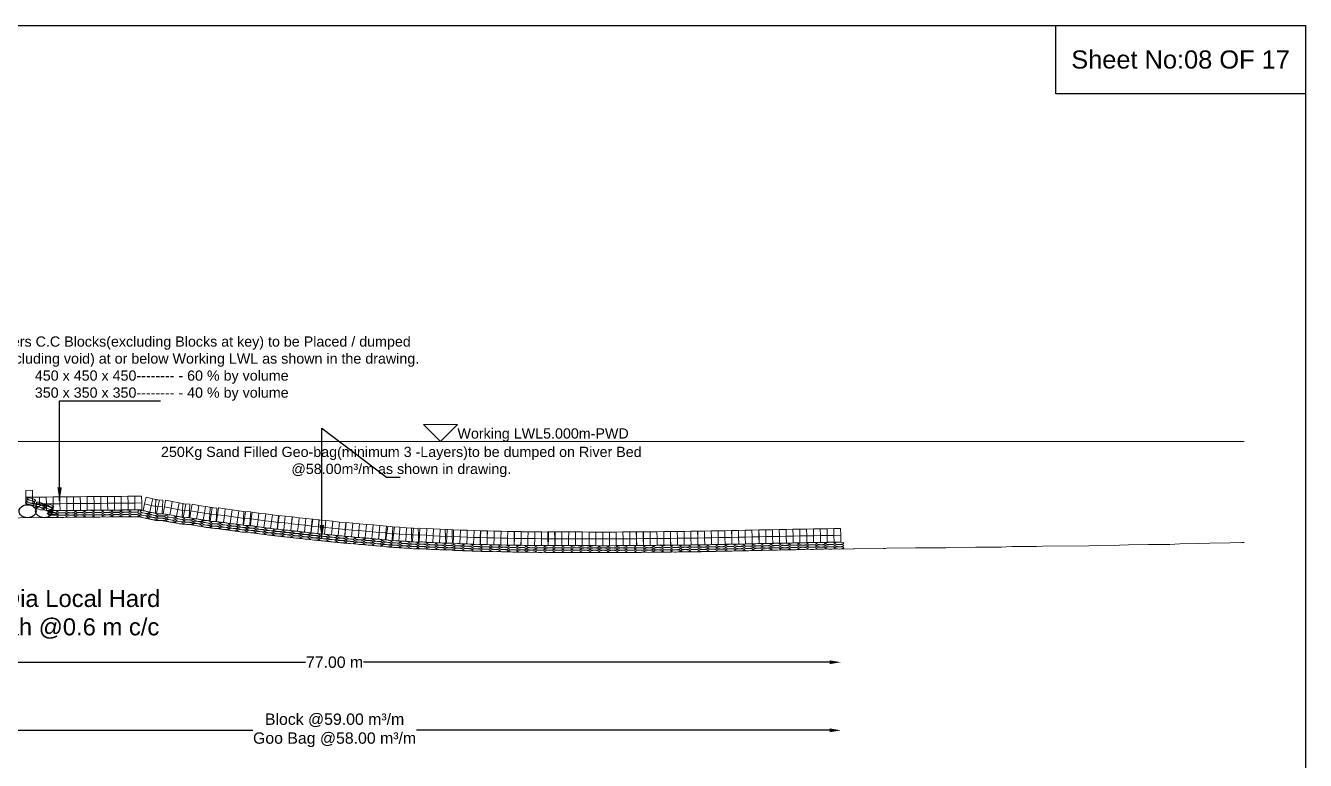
# Model space of a CAD drawing. Header units: inches. Extents: x -885 to 26362, y -28010 to 990.
# Drawn here: x 4382.4 to 4476.4, y -10411.9 to -10357.9 of the extents above; entities that cross this region are included whole.
import ezdxf

# ---------------------------------------------------------------- set-up
doc = ezdxf.new("R2010")
doc.units = ezdxf.units.IN
doc.header["$MEASUREMENT"] = 0
doc.header["$PDMODE"] = 3
for name, color, linetype, lineweight in [('Cross Section Labels', 7, 'Continuous', 9), ('Existing_Bed_Level for Xsection', 7, 'Continuous', 0), ('Long Section Labels', 7, 'Continuous', 9)]:
    doc.layers.add(name, color=color, linetype=linetype, lineweight=lineweight)
doc.layers.add('Geotube', color=7, linetype='Continuous')
doc.styles.get("Standard").update_dxf_attribs({"font": 'arial.ttf'})
doc.dimstyles.new('Appron Lebeling Style', dxfattribs={"dimtxt": 50, "dimasz": 50, "dimexe": 0.18, "dimexo": 0.0625, "dimgap": 0.09, "dimtad": 0, "dimtih": 1, "dimtoh": 1, "dimdec": 4, "dimzin": 0, "dimdsep": 46, "dimtxsty": 'Standard', "dimcen": 0.09, "dimse1": 1, "dimse2": 1, "dimadec": 0, "dimazin": 0, "dimtfac": 1, "dimtdec": 4, "dimtofl": 0, "dimtmove": 0, "dimatfit": 3, "dimfxl": 1, "dimtolj": 1, "dimtzin": 0, "dimarcsym": 0})
doc.dimstyles.get("Standard").update_dxf_attribs({"dimtxt": 0.18, "dimasz": 0.18, "dimexe": 0.18, "dimexo": 0.0625, "dimgap": 0.09, "dimtad": 0, "dimtih": 1, "dimtoh": 1, "dimdec": 4, "dimzin": 0, "dimdsep": 46, "dimtxsty": 'Standard', "dimcen": 0.09, "dimadec": 0, "dimazin": 0, "dimtfac": 1, "dimtdec": 4, "dimtofl": 0, "dimtmove": 0, "dimatfit": 3, "dimfxl": 1, "dimtolj": 1, "dimtzin": 0, "dimarcsym": 0})

# ---------------------------------------------------------------- blocks, each defined once
blk = doc.blocks.new('*D3')
at = {"layer": 'Cross Section Labels', "color": 0, "lineweight": -2, "transparency": 16777216}
for p, q in [((4368.686, -10404.717), (4402.926, -10404.717)), ((4441.421, -10404.717), (4407.181, -10404.717))]:
    blk.add_line(p, q, dxfattribs=at)
at = {"layer": 'Cross Section Labels', "color": 0, "transparency": 16777216}
for points in [[(4368.686, -10404.578), (4368.686, -10404.856), (4367.853, -10404.717)], [(4441.421, -10404.578), (4441.421, -10404.856), (4442.254, -10404.717)]]:
    blk.add_solid(points, dxfattribs=at)
at = {"layer": 'Defpoints', "color": 0, "transparency": 16777216}
for p in [(4367.853, -10395.712), (4442.254, -10403.602), (4442.254, -10404.717)]:
    blk.add_point(p, dxfattribs=at)
at = {"layer": 'Cross Section Labels', "color": 0, "transparency": 16777216, "insert": (4405.053, -10404.717), "char_height": 0.833, "attachment_point": 5}
blk.add_mtext('\\A1;77.00 m', dxfattribs=at)
blk = doc.blocks.new('*D4')
at = {"layer": 'Cross Section Labels', "color": 0, "lineweight": -2, "transparency": 16777216}
for p, q in [((4368.686, -10409.72), (4399.04, -10409.72)), ((4441.421, -10409.72), (4411.066, -10409.72))]:
    blk.add_line(p, q, dxfattribs=at)
at = {"layer": 'Cross Section Labels', "color": 0, "transparency": 16777216}
for points in [[(4368.686, -10409.581), (4368.686, -10409.859), (4367.853, -10409.72)], [(4441.421, -10409.581), (4441.421, -10409.859), (4442.254, -10409.72)]]:
    blk.add_solid(points, dxfattribs=at)
at = {"layer": 'Defpoints', "color": 0, "transparency": 16777216}
for p in [(4367.853, -10395.712), (4442.254, -10403.602), (4442.254, -10409.72)]:
    blk.add_point(p, dxfattribs=at)
at = {"layer": 'Cross Section Labels', "color": 0, "transparency": 16777216, "insert": (4405.053, -10409.72), "char_height": 0.833, "attachment_point": 5}
blk.add_mtext('\\A1;Block @59.00 m³/m ^JGoo Bag @58.00 m³/m ', dxfattribs=at)

msp = doc.modelspace()

# ---------------------------------------------------------------- linework, layer by layer
for points in [[(4309.609024, -10357.935883), (4476.369024, -10357.935883), (4476.369024, -10475.851879), (4309.609024, -10475.851879)], [(4458.025424, -10357.935883), (4476.369024, -10357.935883), (4476.369024, -10362.938683), (4458.025424, -10362.938683)]]:
    msp.add_lwpolyline(points, close=True)
at = {"layer": 'Cross Section Labels'}
msp.add_lwpolyline([(4412.828068, -10388.50725), (4414.078768, -10387.25655), (4411.577368, -10387.25655)], close=True, dxfattribs=at)
at = {"layer": 'Existing_Bed_Level for Xsection'}
for points in [[(4366.352056, -10388.50725), (4471.860276, -10388.50725)], [(4373.122762, -10394.182426), (4390.672584, -10394.027339), (4391.913278, -10394.293488), (4392.443575, -10394.316501), (4393.854365, -10394.579649), (4394.384662, -10394.606664), (4396.005569, -10394.874814), (4396.515854, -10394.904831), (4398.286846, -10395.15397), (4398.787126, -10395.183987), (4400.638162, -10395.430125), (4401.108425, -10395.474149), (4401.548671, -10395.517173), (4403.409713, -10395.731293), (4403.819942, -10395.768314), (4405.731012, -10395.964424), (4406.111225, -10395.995441), (4406.461421, -10396.024457), (4408.37249, -10396.19055), (4408.702675, -10396.215564), (4409.022854, -10396.26259), (4410.973946, -10396.38666), (4411.264109, -10396.376654), (4413.275234, -10396.478711), (4413.545386, -10396.467705), (4413.815537, -10396.497722), (4415.816657, -10396.574765), (4416.056791, -10396.578767), (4416.28692, -10396.580769), (4418.338068, -10396.630797), (4418.53818, -10396.631797), (4420.549306, -10396.656811), (4420.709395, -10396.656811), (4420.87949, -10396.65481), (4421.03958, -10396.651808), (4421.19967, -10396.649807), (4425.281954, -10396.663815), (4425.402022, -10396.661814), (4427.463175, -10396.649807), (4427.563231, -10396.647806), (4429.63439, -10396.628795), (4429.714435, -10396.627795), (4429.784474, -10396.627795), (4431.985706, -10396.594776), (4434.156922, -10396.554754), (4434.196944, -10396.554754), (4434.236966, -10396.555755), (4436.478221, -10396.501724), (4436.498232, -10396.502725), (4438.70947, -10396.4577), (4438.719475, -10396.4577), (4439.529929, -10396.441691), (4440.980741, -10396.417677), (4443.181973, -10396.382658), (4443.252012, -10396.380657), (4445.383205, -10396.356643), (4445.503272, -10396.352641), (4445.633345, -10396.346637), (4447.724515, -10396.320623), (4449.745646, -10396.31462), (4449.985781, -10396.301612), (4450.225915, -10396.286604), (4452.156996, -10396.267593), (4454.048054, -10396.265592), (4454.418262, -10396.24358), (4454.818486, -10396.221567), (4456.609488, -10396.213563), (4457.089757, -10396.185547), (4460.47165, -10396.17254), (4461.06198, -10396.138521), (4462.712904, -10396.126514), (4463.383279, -10396.094496), (4464.844097, -10396.073485), (4466.40497, -10396.055475), (4467.145385, -10396.025458), (4468.546169, -10395.999443), (4469.356622, -10395.968426), (4470.837451, -10395.937408), (4471.687927, -10395.916397), (4471.860276, -10395.911996)]]:
    msp.add_lwpolyline(points, dxfattribs=at)
at = {"layer": 'Geotube'}
for centre in [(4382.503012, -10393.622166), (4383.716296, -10393.622166)]:
    msp.add_ellipse(centre, major_axis=(-0.62535, 0), ratio=0.76, dxfattribs=at)
at = {"layer": 'Long Section Labels'}
for points in [[(4382.869791, -10392.085088), (4382.36953, -10392.089509), (4382.373951, -10392.589769), (4382.874212, -10392.585349)], [(4382.874212, -10392.585349), (4382.373951, -10392.589769), (4382.378372, -10393.09003), (4382.878632, -10393.085609)], [(4383.374472, -10392.580928), (4382.874212, -10392.585349), (4382.878632, -10393.085609), (4383.378893, -10393.081188)], [(4383.874733, -10392.576507), (4383.374472, -10392.580928), (4383.378893, -10393.081188), (4383.879153, -10393.076767)], [(4384.374993, -10392.572086), (4383.874733, -10392.576507), (4383.879153, -10393.076767), (4384.379414, -10393.072347)], [(4384.379414, -10393.072347), (4383.879153, -10393.076767), (4383.883574, -10393.577028), (4384.383835, -10393.572607)], [(4384.875253, -10392.567665), (4384.374993, -10392.572086), (4384.379414, -10393.072347), (4384.879674, -10393.067926)], [(4384.879674, -10393.067926), (4384.379414, -10393.072347), (4384.383835, -10393.572607), (4384.884095, -10393.568186)], [(4385.375514, -10392.563245), (4384.875253, -10392.567665), (4384.879674, -10393.067926), (4385.379935, -10393.063505)], [(4385.379935, -10393.063505), (4384.879674, -10393.067926), (4384.884095, -10393.568186), (4385.384356, -10393.563766)], [(4385.875774, -10392.558824), (4385.375514, -10392.563245), (4385.379935, -10393.063505), (4385.880195, -10393.059084)], [(4385.880195, -10393.059084), (4385.379935, -10393.063505), (4385.384356, -10393.563766), (4385.884616, -10393.559345)], [(4386.376035, -10392.554403), (4385.875774, -10392.558824), (4385.880195, -10393.059084), (4386.380456, -10393.054664)], [(4386.380456, -10393.054664), (4385.880195, -10393.059084), (4385.884616, -10393.559345), (4386.384876, -10393.554924)], [(4386.876295, -10392.549982), (4386.376035, -10392.554403), (4386.380456, -10393.054664), (4386.880716, -10393.050243)], [(4386.880716, -10393.050243), (4386.380456, -10393.054664), (4386.384876, -10393.554924), (4386.885137, -10393.550503)], [(4387.376556, -10392.545562), (4386.876295, -10392.549982), (4386.880716, -10393.050243), (4387.380977, -10393.045822)], [(4387.380977, -10393.045822), (4386.880716, -10393.050243), (4386.885137, -10393.550503), (4387.385397, -10393.546083)], [(4387.876816, -10392.541141), (4387.376556, -10392.545562), (4387.380977, -10393.045822), (4387.881237, -10393.041401)], [(4387.881237, -10393.041401), (4387.380977, -10393.045822), (4387.385397, -10393.546083), (4387.885658, -10393.541662)], [(4388.377077, -10392.53672), (4387.876816, -10392.541141), (4387.881237, -10393.041401), (4388.381498, -10393.036981)], [(4388.381498, -10393.036981), (4387.881237, -10393.041401), (4387.885658, -10393.541662), (4388.385918, -10393.537241)], [(4388.877337, -10392.532299), (4388.377077, -10392.53672), (4388.381498, -10393.036981), (4388.881758, -10393.03256)], [(4388.881758, -10393.03256), (4388.381498, -10393.036981), (4388.385918, -10393.537241), (4388.886179, -10393.53282)], [(4389.377598, -10392.527879), (4388.877337, -10392.532299), (4388.881758, -10393.03256), (4389.382018, -10393.028139)], [(4389.382018, -10393.028139), (4388.881758, -10393.03256), (4388.886179, -10393.53282), (4389.386439, -10393.528399)], [(4389.877858, -10392.523458), (4389.377598, -10392.527879), (4389.382018, -10393.028139), (4389.882279, -10393.023718)], [(4389.882279, -10393.023718), (4389.382018, -10393.028139), (4389.386439, -10393.528399), (4389.8867, -10393.523979)], [(4390.378119, -10392.519037), (4389.877858, -10392.523458), (4389.882279, -10393.023718), (4390.382539, -10393.019297)], [(4390.382539, -10393.019297), (4389.882279, -10393.023718), (4389.8867, -10393.523979), (4390.38696, -10393.519558)], [(4390.878379, -10392.514616), (4390.378119, -10392.519037), (4390.382539, -10393.019297), (4390.8828, -10393.014877)], [(4390.8828, -10393.014877), (4390.382539, -10393.019297), (4390.38696, -10393.519558), (4390.887221, -10393.515137)], [(4391.587976, -10393.19015), (4391.098824, -10393.085219), (4390.993893, -10393.574371), (4391.483045, -10393.679302)], [(4391.692907, -10392.700998), (4391.203755, -10392.596067), (4391.098824, -10393.085219), (4391.587976, -10393.19015)], [(4392.182059, -10392.805929), (4391.692907, -10392.700998), (4391.587976, -10393.19015), (4392.077128, -10393.295081)], [(4392.429432, -10392.80362), (4391.929622, -10392.78193), (4391.907933, -10393.28174), (4392.407742, -10393.303429)], [(4393.134036, -10392.908386), (4392.642238, -10392.816654), (4392.550505, -10393.308451), (4393.042303, -10393.400184)], [(4393.625833, -10393.000119), (4393.134036, -10392.908386), (4393.042303, -10393.400184), (4393.534101, -10393.491917)], [(4394.117631, -10393.091851), (4393.625833, -10393.000119), (4393.534101, -10393.491917), (4394.025899, -10393.583649)], [(4394.41688, -10393.0955), (4393.917248, -10393.070047), (4393.891795, -10393.569679), (4394.391427, -10393.595132)], [(4395.080716, -10393.190433), (4394.587144, -10393.10878), (4394.505492, -10393.602352), (4394.999063, -10393.684005)], [(4392.077128, -10393.295081), (4391.587976, -10393.19015), (4391.483045, -10393.679302), (4391.972197, -10393.784233)], [(4392.407742, -10393.303429), (4391.907933, -10393.28174), (4391.886243, -10393.781549), (4392.386052, -10393.803239)], [(4393.042303, -10393.400184), (4392.550505, -10393.308451), (4392.458773, -10393.800249), (4392.95057, -10393.891982)], [(4393.534101, -10393.491917), (4393.042303, -10393.400184), (4392.95057, -10393.891982), (4393.442368, -10393.983714)], [(4394.025899, -10393.583649), (4393.534101, -10393.491917), (4393.442368, -10393.983714), (4393.934166, -10394.075447)], [(4394.391427, -10393.595132), (4393.891795, -10393.569679), (4393.866342, -10394.069311), (4394.365974, -10394.094764)], [(4394.999063, -10393.684005), (4394.505492, -10393.602352), (4394.423839, -10394.095924), (4394.917411, -10394.177576)], [(4395.492635, -10393.765657), (4394.999063, -10393.684005), (4394.917411, -10394.177576), (4395.410982, -10394.259229)], [(4395.574288, -10393.272086), (4395.080716, -10393.190433), (4394.999063, -10393.684005), (4395.492635, -10393.765657)], [(4395.986207, -10393.84731), (4395.492635, -10393.765657), (4395.410982, -10394.259229), (4395.904554, -10394.340881)], [(4396.067859, -10393.353738), (4395.574288, -10393.272086), (4395.492635, -10393.765657), (4395.986207, -10393.84731)], [(4396.377845, -10393.8844), (4395.878428, -10393.855022), (4395.849051, -10394.354439), (4396.348468, -10394.383817)], [(4396.407222, -10393.384983), (4395.907806, -10393.355606), (4395.878428, -10393.855022), (4396.377845, -10393.8844)], [(4396.956269, -10393.946271), (4396.460867, -10393.876579), (4396.391175, -10394.371981), (4396.886577, -10394.441673)], [(4397.025961, -10393.450869), (4396.530559, -10393.381177), (4396.460867, -10393.876579), (4396.956269, -10393.946271)], [(4397.451671, -10394.015963), (4396.956269, -10393.946271), (4396.886577, -10394.441673), (4397.381979, -10394.511365)], [(4397.521363, -10393.520561), (4397.025961, -10393.450869), (4396.956269, -10393.946271), (4397.451671, -10394.015963)], [(4397.947073, -10394.085655), (4397.451671, -10394.015963), (4397.381979, -10394.511365), (4397.877381, -10394.581057)], [(4398.016765, -10393.590253), (4397.521363, -10393.520561), (4397.451671, -10394.015963), (4397.947073, -10394.085655)], [(4398.442475, -10394.155347), (4397.947073, -10394.085655), (4397.877381, -10394.581057), (4398.372783, -10394.650749)], [(4398.512167, -10393.659945), (4398.016765, -10393.590253), (4397.947073, -10394.085655), (4398.442475, -10394.155347)], [(4398.891686, -10393.676698), (4398.392304, -10393.646735), (4398.362341, -10394.146117), (4398.861723, -10394.17608)], [(4399.496164, -10393.754125), (4399.000249, -10393.688182), (4398.934306, -10394.184097), (4399.430221, -10394.25004)], [(4399.992079, -10393.820069), (4399.496164, -10393.754125), (4399.430221, -10394.25004), (4399.926136, -10394.315984)], [(4400.487994, -10393.886012), (4399.992079, -10393.820069), (4399.926136, -10394.315984), (4400.42205, -10394.381927)], [(4400.983909, -10393.951955), (4400.487994, -10393.886012), (4400.42205, -10394.381927), (4400.917965, -10394.44787)], [(4401.424334, -10393.986272), (4400.926232, -10393.939641), (4400.879601, -10394.437743), (4401.377703, -10394.484374)], [(4401.928299, -10394.03623), (4401.430391, -10393.987571), (4401.381732, -10394.485479), (4401.87964, -10394.534138)], [(4402.450615, -10394.100133), (4401.953614, -10394.042951), (4401.896432, -10394.539952), (4402.393433, -10394.597134)], [(4402.947616, -10394.157315), (4402.450615, -10394.100133), (4402.393433, -10394.597134), (4402.890435, -10394.654316)], [(4398.861723, -10394.17608), (4398.362341, -10394.146117), (4398.332378, -10394.645499), (4398.83176, -10394.675462)], [(4399.430221, -10394.25004), (4398.934306, -10394.184097), (4398.868363, -10394.680012), (4399.364277, -10394.745955)], [(4399.926136, -10394.315984), (4399.430221, -10394.25004), (4399.364277, -10394.745955), (4399.860192, -10394.811898)], [(4400.42205, -10394.381927), (4399.926136, -10394.315984), (4399.860192, -10394.811898), (4400.356107, -10394.877842)], [(4400.917965, -10394.44787), (4400.42205, -10394.381927), (4400.356107, -10394.877842), (4400.852022, -10394.943785)], [(4401.377703, -10394.484374), (4400.879601, -10394.437743), (4400.83297, -10394.935845), (4401.331072, -10394.982476)], [(4401.87964, -10394.534138), (4401.381732, -10394.485479), (4401.333073, -10394.983387), (4401.830981, -10395.032046)], [(4402.393433, -10394.597134), (4401.896432, -10394.539952), (4401.83925, -10395.036954), (4402.336251, -10395.094135)], [(4402.890435, -10394.654316), (4402.393433, -10394.597134), (4402.336251, -10395.094135), (4402.833253, -10395.151317)], [(4403.387436, -10394.711498), (4402.890435, -10394.654316), (4402.833253, -10395.151317), (4403.330254, -10395.208499)], [(4403.444618, -10394.214496), (4402.947616, -10394.157315), (4402.890435, -10394.654316), (4403.387436, -10394.711498)], [(4403.860664, -10394.757316), (4403.362409, -10394.712352), (4403.317445, -10395.210607), (4403.8157, -10395.255572)], [(4403.905629, -10394.259061), (4403.407374, -10394.214097), (4403.362409, -10394.712352), (4403.860664, -10394.757316)], [(4404.370722, -10394.808961), (4403.873056, -10394.757892), (4403.821986, -10395.255558), (4404.319653, -10395.306628)], [(4404.421792, -10394.311295), (4403.924125, -10394.260225), (4403.873056, -10394.757892), (4404.370722, -10394.808961)], [(4404.868389, -10394.860031), (4404.370722, -10394.808961), (4404.319653, -10395.306628), (4404.817319, -10395.357697)], [(4404.919458, -10394.362364), (4404.421792, -10394.311295), (4404.370722, -10394.808961), (4404.868389, -10394.860031)], [(4405.366055, -10394.9111), (4404.868389, -10394.860031), (4404.817319, -10395.357697), (4405.314986, -10395.408767)], [(4405.417125, -10394.413433), (4404.919458, -10394.362364), (4404.868389, -10394.860031), (4405.366055, -10394.9111)], [(4405.863722, -10394.962169), (4405.366055, -10394.9111), (4405.314986, -10395.408767), (4405.812652, -10395.459836)], [(4405.914791, -10394.464503), (4405.417125, -10394.413433), (4405.366055, -10394.9111), (4405.863722, -10394.962169)], [(4406.34141, -10395.000296), (4405.842786, -10394.959619), (4405.802109, -10395.458243), (4406.300733, -10395.49892)], [(4406.382087, -10394.501673), (4405.883463, -10394.460996), (4405.842786, -10394.959619), (4406.34141, -10395.000296)], [(4406.845196, -10395.043436), (4406.346795, -10395.00012), (4406.303478, -10395.498521), (4406.80188, -10395.541838)], [(4406.888513, -10394.545035), (4406.390111, -10394.501719), (4406.346795, -10395.00012), (4406.845196, -10395.043436)], [(4407.343597, -10395.086753), (4406.845196, -10395.043436), (4406.80188, -10395.541838), (4407.300281, -10395.585154)], [(4407.386914, -10394.588352), (4406.888513, -10394.545035), (4406.845196, -10395.043436), (4407.343597, -10395.086753)], [(4407.885315, -10394.631668), (4407.386914, -10394.588352), (4407.343597, -10395.086753), (4407.841999, -10395.130069)], [(4408.383716, -10394.674985), (4407.885315, -10394.631668), (4407.841999, -10395.130069), (4408.3404, -10395.173386)], [(4408.865774, -10394.712745), (4408.366923, -10394.674953), (4408.329132, -10395.173804), (4408.827982, -10395.211596)], [(4409.465782, -10394.800591), (4408.970812, -10394.727892), (4408.898113, -10395.222862), (4409.393083, -10395.29556)], [(4409.843325, -10394.800867), (4409.344054, -10394.769118), (4409.312305, -10395.26839), (4409.811577, -10395.300138)], [(4410.342597, -10394.832615), (4409.843325, -10394.800867), (4409.811577, -10395.300138), (4410.310848, -10395.331887)], [(4410.841869, -10394.864364), (4410.342597, -10394.832615), (4410.310848, -10395.331887), (4410.81012, -10395.363635)], [(4411.193579, -10394.867343), (4410.693596, -10394.884584), (4410.710837, -10395.384566), (4411.21082, -10395.367326)], [(4411.821867, -10394.892169), (4411.32223, -10394.866814), (4411.296875, -10395.366451), (4411.796512, -10395.391806)], [(4412.321504, -10394.917523), (4411.821867, -10394.892169), (4411.796512, -10395.391806), (4412.296149, -10395.417161)], [(4412.821141, -10394.942878), (4412.321504, -10394.917523), (4412.296149, -10395.417161), (4412.795787, -10395.442515)], [(4413.320778, -10394.968233), (4412.821141, -10394.942878), (4412.795787, -10395.442515), (4413.295424, -10395.46787)], [(4413.682556, -10394.950018), (4413.182691, -10394.970383), (4413.203056, -10395.470248), (4413.702921, -10395.449883)], [(4414.300649, -10395.004434), (4413.800739, -10394.985187), (4413.781493, -10395.485097), (4414.281402, -10395.504344)], [(4414.800558, -10395.02368), (4414.300649, -10395.004434), (4414.281402, -10395.504344), (4414.781312, -10395.52359)], [(4415.300468, -10395.042927), (4414.800558, -10395.02368), (4414.781312, -10395.52359), (4415.281221, -10395.542837)], [(4415.800378, -10395.062173), (4415.300468, -10395.042927), (4415.281221, -10395.542837), (4415.781131, -10395.562083)], [(4433.222639, -10395.060873), (4432.722444, -10395.070094), (4432.731664, -10395.570289), (4433.231859, -10395.561069)], [(4433.722834, -10395.051653), (4433.222639, -10395.060873), (4433.231859, -10395.561069), (4433.732054, -10395.551848)], [(4434.223029, -10395.042433), (4433.722834, -10395.051653), (4433.732054, -10395.551848), (4434.232249, -10395.542628)], [(4434.714596, -10395.032956), (4434.214462, -10395.045012), (4434.226519, -10395.545147), (4434.726653, -10395.53309)], [(4435.214731, -10395.020899), (4434.714596, -10395.032956), (4434.726653, -10395.53309), (4435.226788, -10395.521034)], [(4435.714866, -10395.008842), (4435.214731, -10395.020899), (4435.226788, -10395.521034), (4435.726923, -10395.508977)], [(4436.215001, -10394.996785), (4435.714866, -10395.008842), (4435.726923, -10395.508977), (4436.227057, -10395.49692)], [(4436.720791, -10394.987034), (4436.220615, -10394.997219), (4436.2308, -10395.497395), (4436.730976, -10395.487211)], [(4437.220968, -10394.97685), (4436.720791, -10394.987034), (4436.730976, -10395.487211), (4437.231152, -10395.477026)], [(4437.721144, -10394.966665), (4437.220968, -10394.97685), (4437.231152, -10395.477026), (4437.731328, -10395.466841)], [(4438.22132, -10394.956481), (4437.721144, -10394.966665), (4437.731328, -10395.466841), (4438.231505, -10395.456657)], [(4438.721497, -10394.946296), (4438.22132, -10394.956481), (4438.231505, -10395.456657), (4438.731681, -10395.446472)], [(4439.222601, -10394.936621), (4438.722418, -10394.946501), (4438.732299, -10395.446684), (4439.232481, -10395.436803)], [(4439.722783, -10394.926741), (4439.222601, -10394.936621), (4439.232481, -10395.436803), (4439.732663, -10395.426923)], [(4440.227842, -10394.919086), (4439.727631, -10394.927366), (4439.73591, -10395.427577), (4440.236121, -10395.419298)], [(4440.728054, -10394.910807), (4440.227842, -10394.919086), (4440.236121, -10395.419298), (4440.736333, -10395.411019)], [(4441.229238, -10394.902687), (4440.729022, -10394.910645), (4440.73698, -10395.410862), (4441.237196, -10395.402904)], [(4441.729455, -10394.894729), (4441.229238, -10394.902687), (4441.237196, -10395.402904), (4441.737413, -10395.394946)], [(4442.229672, -10394.886771), (4441.729455, -10394.894729), (4441.737413, -10395.394946), (4442.23763, -10395.386988)], [(4407.841999, -10395.130069), (4407.343597, -10395.086753), (4407.300281, -10395.585154), (4407.798682, -10395.628471)], [(4408.3404, -10395.173386), (4407.841999, -10395.130069), (4407.798682, -10395.628471), (4408.297083, -10395.671787)], [(4408.827982, -10395.211596), (4408.329132, -10395.173804), (4408.29134, -10395.672655), (4408.790191, -10395.710446)], [(4409.393083, -10395.29556), (4408.898113, -10395.222862), (4408.825415, -10395.717831), (4409.320384, -10395.79053)], [(4409.811577, -10395.300138), (4409.312305, -10395.26839), (4409.280557, -10395.767661), (4409.779828, -10395.79941)], [(4410.310848, -10395.331887), (4409.811577, -10395.300138), (4409.779828, -10395.79941), (4410.2791, -10395.831158)], [(4410.81012, -10395.363635), (4410.310848, -10395.331887), (4410.2791, -10395.831158), (4410.778371, -10395.862907)], [(4411.21082, -10395.367326), (4410.710837, -10395.384566), (4410.728078, -10395.884549), (4411.22806, -10395.867308)], [(4411.796512, -10395.391806), (4411.296875, -10395.366451), (4411.271521, -10395.866088), (4411.771158, -10395.891443)], [(4412.296149, -10395.417161), (4411.796512, -10395.391806), (4411.771158, -10395.891443), (4412.270795, -10395.916798)], [(4412.795787, -10395.442515), (4412.296149, -10395.417161), (4412.270795, -10395.916798), (4412.770432, -10395.942152)], [(4413.295424, -10395.46787), (4412.795787, -10395.442515), (4412.770432, -10395.942152), (4413.270069, -10395.967507)], [(4413.702921, -10395.449883), (4413.203056, -10395.470248), (4413.223421, -10395.970113), (4413.723286, -10395.949749)], [(4414.281402, -10395.504344), (4413.781493, -10395.485097), (4413.762246, -10395.985007), (4414.262156, -10396.004253)], [(4414.781312, -10395.52359), (4414.281402, -10395.504344), (4414.262156, -10396.004253), (4414.762065, -10396.0235)], [(4415.281221, -10395.542837), (4414.781312, -10395.52359), (4414.762065, -10396.0235), (4415.261975, -10396.042746)], [(4415.781131, -10395.562083), (4415.281221, -10395.542837), (4415.261975, -10396.042746), (4415.761885, -10396.061993)], [(4416.259259, -10395.571436), (4415.759049, -10395.563099), (4415.750712, -10396.06331), (4416.250922, -10396.071646)], [(4416.267596, -10395.071225), (4415.767386, -10395.062889), (4415.759049, -10395.563099), (4416.259259, -10395.571436)], [(4416.767221, -10395.581617), (4416.26709, -10395.569419), (4416.254892, -10396.06955), (4416.755023, -10396.081748)], [(4416.779419, -10395.081486), (4416.279288, -10395.069287), (4416.26709, -10395.569419), (4416.767221, -10395.581617)], [(4417.267352, -10395.593815), (4416.767221, -10395.581617), (4416.755023, -10396.081748), (4417.255154, -10396.093947)], [(4417.279551, -10395.093684), (4416.779419, -10395.081486), (4416.767221, -10395.581617), (4417.267352, -10395.593815)], [(4417.767484, -10395.606014), (4417.267352, -10395.593815), (4417.255154, -10396.093947), (4417.755285, -10396.106145)], [(4417.779682, -10395.105882), (4417.279551, -10395.093684), (4417.267352, -10395.593815), (4417.767484, -10395.606014)], [(4418.267615, -10395.618212), (4417.767484, -10395.606014), (4417.755285, -10396.106145), (4418.255417, -10396.118343)], [(4418.279813, -10395.118081), (4417.779682, -10395.105882), (4417.767484, -10395.606014), (4418.267615, -10395.618212)], [(4418.748274, -10395.622269), (4418.248, -10395.619768), (4418.245499, -10396.120042), (4418.745772, -10396.122543)], [(4418.750775, -10395.121996), (4418.250501, -10395.119494), (4418.248, -10395.619768), (4418.748274, -10395.622269)], [(4419.256017, -10395.630082), (4418.755776, -10395.62386), (4418.749554, -10396.124101), (4419.249795, -10396.130323)], [(4419.262239, -10395.12984), (4418.761998, -10395.123618), (4418.755776, -10395.62386), (4419.256017, -10395.630082)], [(4419.756258, -10395.636304), (4419.256017, -10395.630082), (4419.249795, -10396.130323), (4419.750037, -10396.136545)], [(4419.76248, -10395.136062), (4419.262239, -10395.12984), (4419.256017, -10395.630082), (4419.756258, -10395.636304)], [(4420.2565, -10395.642525), (4419.756258, -10395.636304), (4419.750037, -10396.136545), (4420.250278, -10396.142767)], [(4420.262722, -10395.142284), (4419.76248, -10395.136062), (4419.756258, -10395.636304), (4420.2565, -10395.642525)], [(4420.756741, -10395.648747), (4420.2565, -10395.642525), (4420.250278, -10396.142767), (4420.750519, -10396.148989)], [(4420.762963, -10395.148506), (4420.262722, -10395.142284), (4420.2565, -10395.642525), (4420.756741, -10395.648747)], [(4421.216069, -10395.137388), (4420.715877, -10395.146767), (4420.725255, -10395.646959), (4421.225447, -10395.63758)], [(4421.225447, -10395.63758), (4420.725255, -10395.646959), (4420.734634, -10396.147151), (4421.234826, -10396.137772)], [(4421.74816, -10395.641118), (4421.247883, -10395.639401), (4421.246166, -10396.139678), (4421.746443, -10396.141395)], [(4421.749877, -10395.140841), (4421.249599, -10395.139124), (4421.247883, -10395.639401), (4421.74816, -10395.641118)], [(4422.248437, -10395.642834), (4421.74816, -10395.641118), (4421.746443, -10396.141395), (4422.24672, -10396.143111)], [(4422.250154, -10395.142557), (4421.749877, -10395.140841), (4421.74816, -10395.641118), (4422.248437, -10395.642834)], [(4422.748714, -10395.644551), (4422.248437, -10395.642834), (4422.24672, -10396.143111), (4422.746997, -10396.144828)], [(4422.750431, -10395.144274), (4422.250154, -10395.142557), (4422.248437, -10395.642834), (4422.748714, -10395.644551)], [(4423.248991, -10395.646268), (4422.748714, -10395.644551), (4422.746997, -10396.144828), (4423.247274, -10396.146545)], [(4423.250708, -10395.145991), (4422.750431, -10395.144274), (4422.748714, -10395.644551), (4423.248991, -10395.646268)], [(4423.749268, -10395.647984), (4423.248991, -10395.646268), (4423.247274, -10396.146545), (4423.747551, -10396.148261)], [(4423.750985, -10395.147707), (4423.250708, -10395.145991), (4423.248991, -10395.646268), (4423.749268, -10395.647984)], [(4424.249545, -10395.649701), (4423.749268, -10395.647984), (4423.747551, -10396.148261), (4424.247829, -10396.149978)], [(4424.251262, -10395.149424), (4423.750985, -10395.147707), (4423.749268, -10395.647984), (4424.249545, -10395.649701)], [(4424.749822, -10395.651417), (4424.249545, -10395.649701), (4424.247829, -10396.149978), (4424.748106, -10396.151695)], [(4424.751539, -10395.15114), (4424.251262, -10395.149424), (4424.249545, -10395.649701), (4424.749822, -10395.651417)], [(4425.250099, -10395.653134), (4424.749822, -10395.651417), (4424.748106, -10396.151695), (4425.248383, -10396.153411)], [(4425.251816, -10395.152857), (4424.751539, -10395.15114), (4424.749822, -10395.651417), (4425.250099, -10395.653134)], [(4425.738088, -10395.148985), (4425.237817, -10395.151899), (4425.240731, -10395.652171), (4425.741002, -10395.649256)], [(4425.741002, -10395.649256), (4425.240731, -10395.652171), (4425.243645, -10396.152442), (4425.743916, -10396.149528)], [(4426.23836, -10395.146071), (4425.738088, -10395.148985), (4425.741002, -10395.649256), (4426.241274, -10395.646342)], [(4426.241274, -10395.646342), (4425.741002, -10395.649256), (4425.743916, -10396.149528), (4426.244188, -10396.146614)], [(4426.738631, -10395.143157), (4426.23836, -10395.146071), (4426.241274, -10395.646342), (4426.741545, -10395.643428)], [(4426.741545, -10395.643428), (4426.241274, -10395.646342), (4426.244188, -10396.146614), (4426.744459, -10396.1437)], [(4427.238903, -10395.140242), (4426.738631, -10395.143157), (4426.741545, -10395.643428), (4427.241817, -10395.640514)], [(4427.241817, -10395.640514), (4426.741545, -10395.643428), (4426.744459, -10396.1437), (4427.244731, -10396.140785)], [(4427.717712, -10395.133569), (4427.217532, -10395.143572), (4427.227536, -10395.643752), (4427.727716, -10395.633749)], [(4427.727716, -10395.633749), (4427.227536, -10395.643752), (4427.237539, -10396.143932), (4427.737719, -10396.133929)], [(4428.234344, -10395.130737), (4427.734085, -10395.135329), (4427.738677, -10395.635587), (4428.238936, -10395.630996)], [(4428.238936, -10395.630996), (4427.738677, -10395.635587), (4427.743268, -10396.135846), (4428.243527, -10396.131255)], [(4428.734603, -10395.126145), (4428.234344, -10395.130737), (4428.238936, -10395.630996), (4428.739195, -10395.626404)], [(4428.739195, -10395.626404), (4428.238936, -10395.630996), (4428.243527, -10396.131255), (4428.743786, -10396.126663)], [(4429.234862, -10395.121553), (4428.734603, -10395.126145), (4428.739195, -10395.626404), (4429.239453, -10395.621812)], [(4429.239453, -10395.621812), (4428.739195, -10395.626404), (4428.743786, -10396.126663), (4429.244045, -10396.122071)], [(4429.735121, -10395.116962), (4429.234862, -10395.121553), (4429.239453, -10395.621812), (4429.739712, -10395.61722)], [(4429.739712, -10395.61722), (4429.239453, -10395.621812), (4429.244045, -10396.122071), (4429.744304, -10396.117479)], [(4430.226554, -10395.110148), (4429.72633, -10395.117651), (4429.733834, -10395.617875), (4430.234057, -10395.610372)], [(4430.234057, -10395.610372), (4429.733834, -10395.617875), (4429.741337, -10396.118099), (4430.241561, -10396.110596)], [(4430.726778, -10395.102645), (4430.226554, -10395.110148), (4430.234057, -10395.610372), (4430.734281, -10395.602868)], [(4430.734281, -10395.602868), (4430.234057, -10395.610372), (4430.241561, -10396.110596), (4430.741784, -10396.103092)], [(4431.227001, -10395.095141), (4430.726778, -10395.102645), (4430.734281, -10395.602868), (4431.234505, -10395.595365)], [(4431.234505, -10395.595365), (4430.734281, -10395.602868), (4430.741784, -10396.103092), (4431.242008, -10396.095589)], [(4431.727225, -10395.087638), (4431.227001, -10395.095141), (4431.234505, -10395.595365), (4431.734728, -10395.587862)], [(4431.734728, -10395.587862), (4431.234505, -10395.595365), (4431.242008, -10396.095589), (4431.742232, -10396.088085)], [(4432.222249, -10395.079314), (4431.722054, -10395.088534), (4431.731274, -10395.588729), (4432.231469, -10395.579509)], [(4432.231469, -10395.579509), (4431.731274, -10395.588729), (4431.740494, -10396.088924), (4432.240689, -10396.079704)], [(4432.722444, -10395.070094), (4432.222249, -10395.079314), (4432.231469, -10395.579509), (4432.731664, -10395.570289)], [(4432.731664, -10395.570289), (4432.231469, -10395.579509), (4432.240689, -10396.079704), (4432.740884, -10396.070484)], [(4433.231859, -10395.561069), (4432.731664, -10395.570289), (4432.740884, -10396.070484), (4433.241079, -10396.061264)], [(4433.732054, -10395.551848), (4433.231859, -10395.561069), (4433.241079, -10396.061264), (4433.741274, -10396.052043)], [(4434.232249, -10395.542628), (4433.732054, -10395.551848), (4433.741274, -10396.052043), (4434.241469, -10396.042823)], [(4434.726653, -10395.53309), (4434.226519, -10395.545147), (4434.238575, -10396.045282), (4434.73871, -10396.033225)], [(4435.226788, -10395.521034), (4434.726653, -10395.53309), (4434.73871, -10396.033225), (4435.238845, -10396.021168)], [(4435.726923, -10395.508977), (4435.226788, -10395.521034), (4435.238845, -10396.021168), (4435.738979, -10396.009111)], [(4436.227057, -10395.49692), (4435.726923, -10395.508977), (4435.738979, -10396.009111), (4436.239114, -10395.997055)], [(4436.730976, -10395.487211), (4436.2308, -10395.497395), (4436.240984, -10395.997572), (4436.74116, -10395.987387)], [(4437.231152, -10395.477026), (4436.730976, -10395.487211), (4436.74116, -10395.987387), (4437.241337, -10395.977202)], [(4437.731328, -10395.466841), (4437.231152, -10395.477026), (4437.241337, -10395.977202), (4437.741513, -10395.967018)], [(4438.231505, -10395.456657), (4437.731328, -10395.466841), (4437.741513, -10395.967018), (4438.241689, -10395.956833)], [(4438.731681, -10395.446472), (4438.231505, -10395.456657), (4438.241689, -10395.956833), (4438.741866, -10395.946649)], [(4439.232481, -10395.436803), (4438.732299, -10395.446684), (4438.742179, -10395.946866), (4439.242361, -10395.936986)], [(4439.732663, -10395.426923), (4439.232481, -10395.436803), (4439.242361, -10395.936986), (4439.742544, -10395.927106)], [(4440.236121, -10395.419298), (4439.73591, -10395.427577), (4439.744189, -10395.927789), (4440.244401, -10395.919509)], [(4440.736333, -10395.411019), (4440.236121, -10395.419298), (4440.244401, -10395.919509), (4440.744612, -10395.91123)], [(4441.237196, -10395.402904), (4440.73698, -10395.410862), (4440.744938, -10395.911078), (4441.245154, -10395.90312)], [(4441.737413, -10395.394946), (4441.237196, -10395.402904), (4441.245154, -10395.90312), (4441.745371, -10395.895162)], [(4442.23763, -10395.386988), (4441.737413, -10395.394946), (4441.745371, -10395.895162), (4442.245588, -10395.887204)]]:
    msp.add_lwpolyline(points, close=True, dxfattribs=at)
for centre, major_axis in [((4382.6674, -10393.072723), (0.318004, -0.09876)), ((4382.718963, -10392.918034), (0.318004, -0.09876)), ((4382.773297, -10392.755031), (0.318004, -0.09876)), ((4383.410778, -10393.242424), (0.318004, -0.09876)), ((4383.465113, -10393.079421), (0.318004, -0.09876)), ((4384.104355, -10393.205653), (0.318004, -0.09876)), ((4383.359215, -10393.397113), (0.318004, -0.09876)), ((4383.998457, -10393.523346), (0.318004, -0.09876)), ((4384.05002, -10393.368656), (0.318004, -0.09876)), ((4384.279853, -10393.786561), (0.332973, 0.002942)), ((4384.35417, -10393.65792), (0.332973, 0.002942)), ((4384.355673, -10393.828009), (0.332973, 0.002942)), ((4384.357176, -10393.998097), (0.332973, 0.002942)), ((4385.020117, -10393.652035), (0.332973, 0.002942)), ((4385.02162, -10393.822124), (0.332973, 0.002942)), ((4385.023123, -10393.992212), (0.332973, 0.002942)), ((4385.686064, -10393.64615), (0.332973, 0.002942)), ((4385.687567, -10393.816239), (0.332973, 0.002942)), ((4385.68907, -10393.986327), (0.332973, 0.002942)), ((4386.35201, -10393.640265), (0.332973, 0.002942)), ((4386.353514, -10393.810354), (0.332973, 0.002942)), ((4386.355017, -10393.980443), (0.332973, 0.002942)), ((4387.017957, -10393.634381), (0.332973, 0.002942)), ((4387.01946, -10393.804469), (0.332973, 0.002942)), ((4387.020963, -10393.974558), (0.332973, 0.002942)), ((4387.683904, -10393.628496), (0.332973, 0.002942)), ((4387.685407, -10393.798584), (0.332973, 0.002942)), ((4387.68691, -10393.968673), (0.332973, 0.002942)), ((4388.349851, -10393.622611), (0.332973, 0.002942)), ((4388.351354, -10393.792699), (0.332973, 0.002942)), ((4388.352857, -10393.962788), (0.332973, 0.002942)), ((4389.015797, -10393.616726), (0.332973, 0.002942)), ((4389.0173, -10393.786814), (0.332973, 0.002942)), ((4389.018804, -10393.956903), (0.332973, 0.002942)), ((4389.681744, -10393.610841), (0.332973, 0.002942)), ((4389.683247, -10393.780929), (0.332973, 0.002942)), ((4389.68475, -10393.951018), (0.332973, 0.002942)), ((4390.347691, -10393.604956), (0.332973, 0.002942)), ((4390.349194, -10393.775044), (0.332973, 0.002942)), ((4390.350697, -10393.945133), (0.332973, 0.002942)), ((4391.027577, -10394.016509), (0.325579, -0.069842)), ((4391.063253, -10393.850197), (0.325579, -0.069842)), ((4391.09893, -10393.683885), (0.325579, -0.069842)), ((4391.678736, -10394.156193), (0.325579, -0.069842)), ((4391.714412, -10393.989881), (0.325579, -0.069842)), ((4391.750089, -10393.823569), (0.325579, -0.069842)), ((4392.331807, -10394.056268), (0.332673, -0.014437)), ((4392.339182, -10393.886333), (0.332673, -0.014437)), ((4393.024179, -10394.165255), (0.327341, -0.061057)), ((4393.055368, -10393.998044), (0.327341, -0.061057)), ((4393.71005, -10394.120158), (0.327341, -0.061057)), ((4394.315281, -10394.17734), (0.332555, -0.016941)), ((4392.324432, -10394.226203), (0.332673, -0.014437)), ((4392.99299, -10394.332466), (0.327341, -0.061057)), ((4393.647671, -10394.454581), (0.327341, -0.061057)), ((4393.67886, -10394.287369), (0.327341, -0.061057)), ((4394.297973, -10394.51709), (0.332555, -0.016941)), ((4394.306627, -10394.347215), (0.332555, -0.016941)), ((4394.965674, -10394.616578), (0.328521, -0.054348)), ((4394.993436, -10394.448764), (0.328521, -0.054348)), ((4395.021197, -10394.280949), (0.328521, -0.054348)), ((4395.622716, -10394.725274), (0.328521, -0.054348)), ((4395.650478, -10394.55746), (0.328521, -0.054348)), ((4395.67824, -10394.389645), (0.328521, -0.054348)), ((4396.273955, -10394.805406), (0.332412, -0.019554)), ((4396.283943, -10394.635605), (0.332412, -0.019554)), ((4396.293931, -10394.465803), (0.332412, -0.019554)), ((4396.942272, -10394.878933), (0.32974, -0.046387)), ((4396.965967, -10394.710496), (0.32974, -0.046387)), ((4396.989663, -10394.54206), (0.32974, -0.046387)), ((4397.601751, -10394.971707), (0.32974, -0.046387)), ((4397.625446, -10394.803271), (0.32974, -0.046387)), ((4397.649142, -10394.634834), (0.32974, -0.046387)), ((4398.26123, -10395.064481), (0.32974, -0.046387)), ((4398.284925, -10394.896045), (0.32974, -0.046387)), ((4398.308621, -10394.727608), (0.32974, -0.046387)), ((4398.924189, -10395.116416), (0.330081, -0.043892)), ((4398.94661, -10394.947805), (0.330081, -0.043892)), ((4398.969031, -10394.779194), (0.330081, -0.043892)), ((4399.606772, -10395.035589), (0.330081, -0.043892)), ((4399.629192, -10394.866978), (0.330081, -0.043892)), ((4400.266934, -10395.123373), (0.330081, -0.043892)), ((4400.289354, -10394.954762), (0.330081, -0.043892)), ((4400.934227, -10395.030744), (0.331537, -0.031037)), ((4401.606077, -10395.095735), (0.330804, -0.03806)), ((4399.584351, -10395.2042), (0.330081, -0.043892)), ((4400.244513, -10395.291984), (0.330081, -0.043892)), ((4400.902518, -10395.369453), (0.331537, -0.031037)), ((4400.918372, -10395.200099), (0.331537, -0.031037)), ((4401.567194, -10395.433696), (0.330804, -0.03806)), ((4401.586636, -10395.264715), (0.330804, -0.03806)), ((4402.228802, -10395.509816), (0.330804, -0.03806)), ((4402.248244, -10395.340836), (0.330804, -0.03806)), ((4402.267686, -10395.171855), (0.330804, -0.03806)), ((4402.89041, -10395.585937), (0.330804, -0.03806)), ((4402.909852, -10395.416956), (0.330804, -0.03806)), ((4402.929294, -10395.247976), (0.330804, -0.03806)), ((4403.550276, -10395.658585), (0.331639, -0.029928)), ((4403.565564, -10395.489178), (0.331639, -0.029928)), ((4403.580852, -10395.319771), (0.331639, -0.029928)), ((4404.214135, -10395.723271), (0.331247, -0.033992)), ((4404.231498, -10395.554064), (0.331247, -0.033992)), ((4404.248862, -10395.384857), (0.331247, -0.033992)), ((4404.876629, -10395.791254), (0.331247, -0.033992)), ((4404.893992, -10395.622048), (0.331247, -0.033992)), ((4404.911356, -10395.452841), (0.331247, -0.033992)), ((4405.539122, -10395.859238), (0.331247, -0.033992)), ((4405.556486, -10395.690031), (0.331247, -0.033992)), ((4405.57385, -10395.520825), (0.331247, -0.033992)), ((4406.200837, -10395.917527), (0.331849, -0.027496)), ((4406.214882, -10395.748013), (0.331849, -0.027496)), ((4406.228928, -10395.578498), (0.331849, -0.027496)), ((4406.864741, -10395.974142), (0.331736, -0.028831)), ((4406.879468, -10395.804685), (0.331736, -0.028831)), ((4406.894196, -10395.635229), (0.331736, -0.028831)), ((4407.528212, -10396.031805), (0.331736, -0.028831)), ((4407.54294, -10395.862348), (0.331736, -0.028831)), ((4407.557668, -10395.692892), (0.331736, -0.028831)), ((4408.191684, -10396.089468), (0.331736, -0.028831)), ((4408.206412, -10395.920011), (0.331736, -0.028831)), ((4408.221139, -10395.750555), (0.331736, -0.028831)), ((4408.884165, -10395.98434), (0.329452, -0.048388)), ((4408.908882, -10395.816051), (0.329452, -0.048388)), ((4409.526383, -10396.038952), (0.332315, -0.021132)), ((4409.537177, -10395.869199), (0.332315, -0.021132)), ((4410.191013, -10396.081215), (0.332315, -0.021132)), ((4410.201807, -10395.911463), (0.332315, -0.021132)), ((4410.866438, -10395.953727), (0.332315, -0.021132)), ((4411.526222, -10395.96417), (0.332558, -0.016876)), ((4412.191339, -10395.997923), (0.332558, -0.016876)), ((4412.856456, -10396.031675), (0.332558, -0.016876)), ((4413.482814, -10396.044664), (0.33271, 0.013555)), ((4414.180498, -10396.08622), (0.33274, -0.01281)), ((4436.127533, -10396.084817), (0.33289, 0.008025)), ((4436.79491, -10396.071358), (0.332917, 0.006779)), ((4437.460745, -10396.0578), (0.332917, 0.006779)), ((4438.12658, -10396.044242), (0.332917, 0.006779)), ((4438.792676, -10396.030933), (0.332921, 0.006576)), ((4439.458519, -10396.01778), (0.332921, 0.006576)), ((4440.125758, -10396.006532), (0.332941, 0.005511)), ((4440.791639, -10395.995511), (0.332941, 0.005511)), ((4441.457799, -10395.984796), (0.332944, 0.005297)), ((4442.123687, -10395.974202), (0.332944, 0.005297)), ((4408.859447, -10396.15263), (0.329452, -0.048388)), ((4409.515588, -10396.208704), (0.332315, -0.021132)), ((4410.180218, -10396.250968), (0.332315, -0.021132)), ((4410.844849, -10396.293231), (0.332315, -0.021132)), ((4410.855643, -10396.123479), (0.332315, -0.021132)), ((4411.508981, -10396.303924), (0.332558, -0.016876)), ((4411.517602, -10396.134047), (0.332558, -0.016876)), ((4412.174098, -10396.337676), (0.332558, -0.016876)), ((4412.182718, -10396.167799), (0.332558, -0.016876)), ((4412.839215, -10396.371428), (0.332558, -0.016876)), ((4412.847835, -10396.201551), (0.332558, -0.016876)), ((4413.489738, -10396.214618), (0.33271, 0.013555)), ((4413.496662, -10396.384572), (0.33271, 0.013555)), ((4414.16741, -10396.426159), (0.33274, -0.01281)), ((4414.173954, -10396.256189), (0.33274, -0.01281)), ((4414.83289, -10396.45178), (0.33274, -0.01281)), ((4414.839434, -10396.28181), (0.33274, -0.01281)), ((4414.845978, -10396.111841), (0.33274, -0.01281)), ((4415.49837, -10396.4774), (0.33274, -0.01281)), ((4415.504914, -10396.307431), (0.33274, -0.01281)), ((4415.511457, -10396.137462), (0.33274, -0.01281)), ((4416.161535, -10396.494627), (0.332974, -0.002895)), ((4416.163014, -10396.324539), (0.332974, -0.002895)), ((4416.164493, -10396.15445), (0.332974, -0.002895)), ((4416.828676, -10396.508909), (0.332887, -0.008119)), ((4416.832824, -10396.338865), (0.332887, -0.008119)), ((4416.836971, -10396.16882), (0.332887, -0.008119)), ((4417.494451, -10396.525148), (0.332887, -0.008119)), ((4417.498598, -10396.355103), (0.332887, -0.008119)), ((4417.502746, -10396.185058), (0.332887, -0.008119)), ((4418.160226, -10396.541386), (0.332887, -0.008119)), ((4418.164373, -10396.371341), (0.332887, -0.008119)), ((4418.168521, -10396.201297), (0.332887, -0.008119)), ((4418.825104, -10396.550312), (0.332961, -0.004141)), ((4418.82722, -10396.38023), (0.332961, -0.004141)), ((4418.829335, -10396.210148), (0.332961, -0.004141)), ((4419.491026, -10396.558594), (0.332961, -0.004141)), ((4419.493141, -10396.388512), (0.332961, -0.004141)), ((4419.495256, -10396.21843), (0.332961, -0.004141)), ((4420.156947, -10396.566877), (0.332961, -0.004141)), ((4420.159062, -10396.396795), (0.332961, -0.004141)), ((4420.161178, -10396.226713), (0.332961, -0.004141)), ((4420.816821, -10396.23028), (0.332963, 0.003917)), ((4420.818822, -10396.400363), (0.332963, 0.003917)), ((4420.820823, -10396.570447), (0.332963, 0.003917)), ((4421.488042, -10396.565749), (0.332984, -0.001143)), ((4421.488625, -10396.395654), (0.332984, -0.001143)), ((4421.489209, -10396.22556), (0.332984, -0.001143)), ((4422.154011, -10396.568034), (0.332984, -0.001143)), ((4422.154594, -10396.39794), (0.332984, -0.001143)), ((4422.155178, -10396.227845), (0.332984, -0.001143)), ((4422.819979, -10396.570319), (0.332984, -0.001143)), ((4422.820563, -10396.400225), (0.332984, -0.001143)), ((4422.821147, -10396.230131), (0.332984, -0.001143)), ((4423.485948, -10396.572604), (0.332984, -0.001143)), ((4423.486532, -10396.40251), (0.332984, -0.001143)), ((4423.487116, -10396.232416), (0.332984, -0.001143)), ((4424.151917, -10396.574889), (0.332984, -0.001143)), ((4424.152501, -10396.404795), (0.332984, -0.001143)), ((4424.153084, -10396.234701), (0.332984, -0.001143)), ((4424.817886, -10396.577174), (0.332984, -0.001143)), ((4424.81847, -10396.40708), (0.332984, -0.001143)), ((4424.819053, -10396.236986), (0.332984, -0.001143)), ((4425.481069, -10396.236108), (0.332981, 0.00194)), ((4425.48206, -10396.4062), (0.332981, 0.00194)), ((4425.483051, -10396.576293), (0.332981, 0.00194)), ((4426.14703, -10396.232229), (0.332981, 0.00194)), ((4426.148021, -10396.402321), (0.332981, 0.00194)), ((4426.149012, -10396.572413), (0.332981, 0.00194)), ((4426.812992, -10396.228349), (0.332981, 0.00194)), ((4426.813983, -10396.398442), (0.332981, 0.00194)), ((4426.814973, -10396.568534), (0.332981, 0.00194)), ((4427.472924, -10396.224289), (0.33292, 0.006658)), ((4427.476325, -10396.39435), (0.33292, 0.006658)), ((4427.479726, -10396.564412), (0.33292, 0.006658)), ((4428.143456, -10396.217224), (0.332972, 0.003056)), ((4428.145017, -10396.387312), (0.332972, 0.003056)), ((4428.146578, -10396.5574), (0.332972, 0.003056)), ((4428.8094, -10396.211112), (0.332972, 0.003056)), ((4428.810962, -10396.3812), (0.332972, 0.003056)), ((4428.812523, -10396.551288), (0.332972, 0.003056)), ((4429.475345, -10396.204999), (0.332972, 0.003056)), ((4429.476906, -10396.375087), (0.332972, 0.003056)), ((4429.478468, -10396.545175), (0.332972, 0.003056)), ((4430.13879, -10396.197194), (0.332949, 0.004994)), ((4430.141341, -10396.36727), (0.332949, 0.004994)), ((4430.143892, -10396.537346), (0.332949, 0.004994)), ((4430.804687, -10396.187206), (0.332949, 0.004994)), ((4430.807239, -10396.357282), (0.332949, 0.004994)), ((4430.80979, -10396.527358), (0.332949, 0.004994)), ((4431.470585, -10396.177217), (0.332949, 0.004994)), ((4431.473136, -10396.347293), (0.332949, 0.004994)), ((4431.475688, -10396.517369), (0.332949, 0.004994)), ((4432.135015, -10396.166714), (0.33293, 0.006137)), ((4432.13815, -10396.33678), (0.33293, 0.006137)), ((4432.141285, -10396.506846), (0.33293, 0.006137)), ((4432.800874, -10396.15444), (0.33293, 0.006137)), ((4432.804009, -10396.324506), (0.33293, 0.006137)), ((4432.807144, -10396.494573), (0.33293, 0.006137)), ((4433.466734, -10396.142166), (0.33293, 0.006137)), ((4433.469869, -10396.312232), (0.33293, 0.006137)), ((4433.473004, -10396.482299), (0.33293, 0.006137)), ((4434.132594, -10396.129892), (0.33293, 0.006137)), ((4434.135729, -10396.299958), (0.33293, 0.006137)), ((4434.138863, -10396.470025), (0.33293, 0.006137)), ((4434.795975, -10396.116917), (0.33289, 0.008025)), ((4434.800074, -10396.286963), (0.33289, 0.008025)), ((4434.804173, -10396.457008), (0.33289, 0.008025)), ((4435.461754, -10396.100867), (0.33289, 0.008025)), ((4435.465853, -10396.270913), (0.33289, 0.008025)), ((4435.469953, -10396.440958), (0.33289, 0.008025)), ((4436.131633, -10396.254863), (0.33289, 0.008025)), ((4436.135732, -10396.424908), (0.33289, 0.008025)), ((4436.798373, -10396.241418), (0.332917, 0.006779)), ((4436.801836, -10396.411478), (0.332917, 0.006779)), ((4437.464208, -10396.22786), (0.332917, 0.006779)), ((4437.46767, -10396.39792), (0.332917, 0.006779)), ((4438.130042, -10396.214302), (0.332917, 0.006779)), ((4438.133505, -10396.384362), (0.332917, 0.006779)), ((4438.796035, -10396.200995), (0.332921, 0.006576)), ((4438.799395, -10396.371057), (0.332921, 0.006576)), ((4439.461878, -10396.187842), (0.332921, 0.006576)), ((4439.465237, -10396.357904), (0.332921, 0.006576)), ((4440.128572, -10396.176604), (0.332941, 0.005511)), ((4440.131387, -10396.346676), (0.332941, 0.005511)), ((4440.794454, -10396.165583), (0.332941, 0.005511)), ((4440.797269, -10396.335655), (0.332941, 0.005511)), ((4441.460505, -10396.15487), (0.332944, 0.005297)), ((4441.46321, -10396.324943), (0.332944, 0.005297)), ((4442.126393, -10396.144276), (0.332944, 0.005297)), ((4442.129099, -10396.31435), (0.332944, 0.005297))]:
    msp.add_ellipse(centre, major_axis=major_axis, ratio=0.255, dxfattribs=at)

# ---------------------------------------------------------------- texts
at = {"insert": (4467.197224, -10360.437283), "char_height": 1.33408, "attachment_point": 5}
msp.add_mtext('Sheet No:08 OF 17', dxfattribs=at)
at = {"layer": 'Cross Section Labels', "char_height": 0.75042}
for s, insert, attachment_point in [(' Assorted 2 Layers C.C Blocks(excluding Blocks at key) to be Placed / dumped^J@59.00 m³/m (excluding void) at or below Working LWL as shown in the drawing.^J450 x 450 x 450-------- - 60 % by volume^J350 x 350 x 350-------- - 40 % by volume', (4392.356974, -10385.50557), 8), ('Working LWL5.000m-PWD', (4414.078768, -10388.50725), 7), ('250Kg Sand Filled Geo-bag(minimum 3 -Layers)to be dumped on River Bed^J@58.00m³/m as shown in drawing.', (4409.954894, -10391.112293), 8)]:
    msp.add_mtext(s, dxfattribs=dict(at, insert=insert, attachment_point=attachment_point))
at = {"layer": 'Cross Section Labels', "insert": (4372.9264, -10399.405933), "char_height": 1.2507, "width": 19.71369759, "attachment_point": 1}
msp.add_mtext('15-18 cm Dia Local Hard Wood Bullah @0.6 m c/c ', dxfattribs=at)

# ---------------------------------------------------------------- dimensions: what is measured, and where the dimension line sits
at = {"layer": 'Cross Section Labels'}
for base, text, picture, middle in [((4442.253705, -10404.71721), '77.00 m', '*D3', (4405.053301, -10404.71721)), ((4442.253705, -10409.72001), 'Block @59.00 m³/m ^JGoo Bag @58.00 m³/m ', '*D4', (4405.053301, -10409.72001))]:
    dim = msp.add_linear_dim(base=base, p1=(4367.852896, -10395.71217), p2=(4442.253705, -10403.602345), text=text, dimstyle='Appron Lebeling Style', override={"dimtxt": 0.833, "dimasz": 0.833}, dxfattribs=at)
    dim.commit()
    dim.dimension.update_dxf_attribs({"geometry": picture, "text_midpoint": middle})

# ---------------------------------------------------------------- leaders
at = {"layer": 'Cross Section Labels', "annotation_type": 0, "has_hookline": 1, "hookline_direction": 0}
for points, override, text_width in [([(4384.852774, -10392.854636), (4384.852774, -10385.50557), (4392.266974, -10385.50557)], {"dimasz": 1}, 37.682755), ([(4404.118138, -10395.631546), (4404.118138, -10387.50669), (4408.864894, -10391.112293), (4409.864894, -10391.112293)], {"dimasz": 1}, 35.205755), ([(4368.196356, -10393.962247), (4371.724227, -10399.405933), (4371.635728, -10399.405933)], {"dimasz": 0.833}, 19.216076)]:
    msp.add_leader(points, dimstyle='Standard', override=override, dxfattribs=dict(at, text_width=text_width))

doc.saveas('drawing.dxf')
